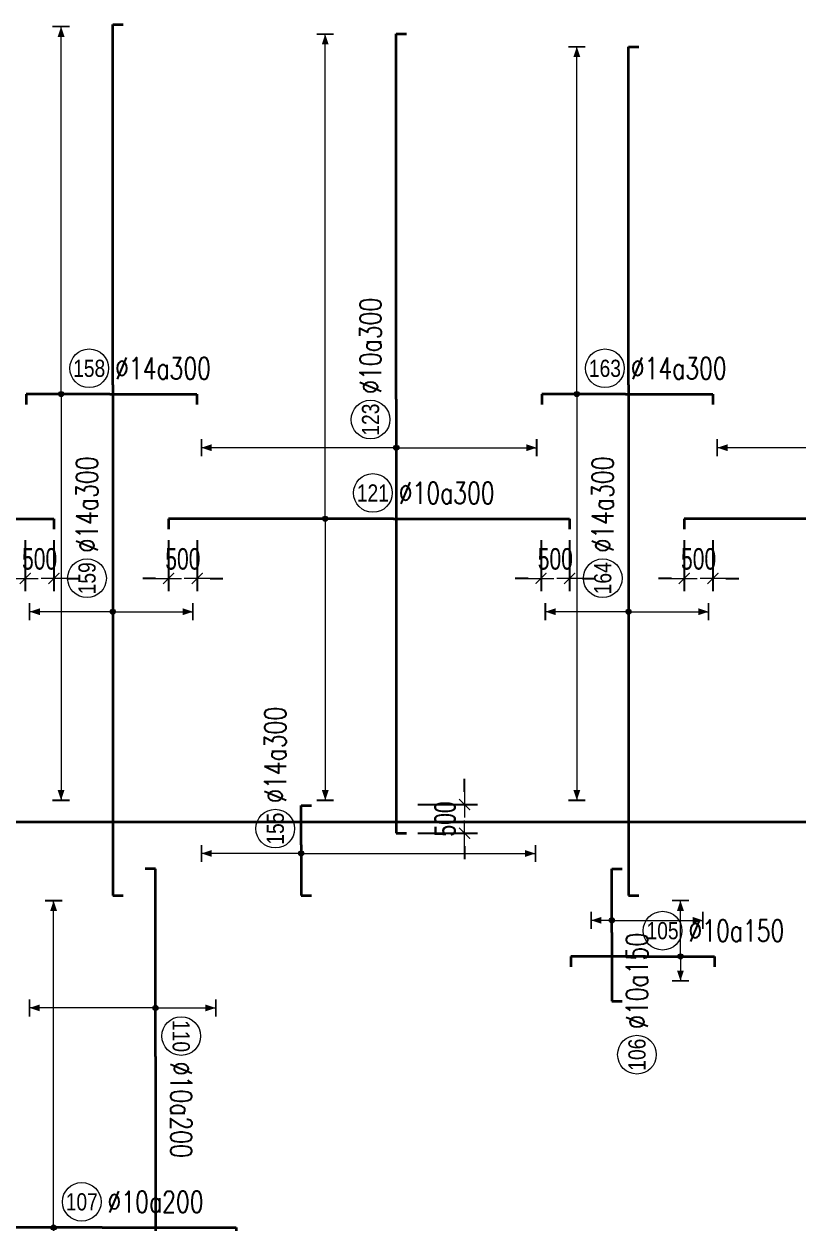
# Model space of a CAD drawing. Header units: millimetres. Extents: x -179076 to 493302, y -18667 to 80932.
# Drawn here: x 188328 to 201836, y 58000 to 78919 of the extents above; entities that cross this region are included whole.
import ezdxf
from ezdxf.enums import TextEntityAlignment as Align

# ---------------------------------------------------------------- set-up
doc = ezdxf.new("R2010")
doc.units = ezdxf.units.MM
doc.layers.get('0').update_dxf_attribs({"lineweight": 20})
doc.layers.get('Defpoints').update_dxf_attribs({"color": 151, "lineweight": 9})
for name, color, linetype, lineweight in [('NDC_S_DIM', 1, 'Continuous', 15), ('NDC_S_REBAR', 4, 'Continuous', 35), ('NDC_S_VN TEXT', 7, 'Continuous', 20)]:
    doc.layers.add(name, color=color, linetype=linetype, lineweight=lineweight)
doc.styles.add('ARIAL', font='arial.ttf', dxfattribs={"width": 0.8})
doc.styles.add('NDC_DIM', font='', dxfattribs={"width": 0.75})
doc.styles.add('NDC_EN TXT', font='romans.shx', dxfattribs={"width": 0.8})
doc.styles.get('NDC_DIM').set_extended_font_data('Dotum')
doc.dimstyles.new('NDC_dim_150', dxfattribs={"dimscale": 150, "dimtxt": 2.5, "dimasz": 1.5, "dimexe": 1.5, "dimexo": 2.5, "dimgap": 1, "dimtad": 1, "dimdec": 0, "dimzin": 0, "dimdsep": 46, "dimtxsty": 'NDC_DIM', "dimblk": 'DIMMARK', "dimcen": 0.09, "dimdle": 1.2, "dimclrd": 1, "dimclre": 1, "dimclrt": 3, "dimadec": 0, "dimazin": 0, "dimtfac": 1, "dimtdec": 0, "dimtix": 1, "dimtofl": 0, "dimtmove": 0, "dimatfit": 3, "dimfxl": 8, "dimfxlon": 1, "dimtolj": 1, "dimtzin": 0, "dimarcsym": 0})

# ---------------------------------------------------------------- blocks, each defined once
blk = doc.blocks.new('DIMMARK')
at = {"layer": 'NDC_S_DIM', "color": 1}
blk.add_line((-1.5, 0), (1, 0), dxfattribs=at)
at = {"layer": 'NDC_S_DIM', "color": 2, "const_width": 0.1}
blk.add_lwpolyline([(-0.424, -0.424), (0.424, 0.424)], dxfattribs=at)
blk = doc.blocks.new('*D559')
at = {"layer": 'Defpoints', "color": 0, "transparency": 16777216}
for p in [(188351, 70286), (188851, 70286), (188851, 69246)]:
    blk.add_point(p, dxfattribs=at)
at = {"layer": 'NDC_S_DIM', "color": 1, "lineweight": -2, "transparency": 16777216}
for p, q in [((188351, 69911), (188351, 69021)), ((188851, 69911), (188851, 69021)), ((188126, 69246), (187901, 69246)), ((189076, 69246), (189301, 69246))]:
    blk.add_line(p, q, dxfattribs=at)
at = {"layer": 'NDC_S_DIM', "color": 1, "lineweight": -2, "transparency": 16777216, "xscale": 225, "yscale": 225, "zscale": 225}
blk.add_blockref('DIMMARK', (188351, 69246), dxfattribs=at)
at = {"layer": 'NDC_S_DIM', "color": 1, "lineweight": -2, "transparency": 16777216, "xscale": 225, "yscale": 225, "zscale": 225, "rotation": 180}
blk.add_blockref('DIMMARK', (188851, 69246), dxfattribs=at)
at = {"layer": 'NDC_S_DIM', "color": 3, "transparency": 16777216, "insert": (188601, 69584), "char_height": 375, "attachment_point": 5, "style": 'NDC_DIM'}
blk.add_mtext('\\A1;500', dxfattribs=at)
blk = doc.blocks.new('*D560')
at = {"layer": 'Defpoints', "color": 0, "transparency": 16777216}
for p in [(190851, 70286), (191351, 70286), (190851, 69246)]:
    blk.add_point(p, dxfattribs=at)
at = {"layer": 'NDC_S_DIM', "color": 1, "lineweight": -2, "transparency": 16777216}
for p, q in [((190851, 69911), (190851, 69021)), ((191351, 69911), (191351, 69021)), ((190626, 69246), (190401, 69246)), ((191576, 69246), (191801, 69246))]:
    blk.add_line(p, q, dxfattribs=at)
at = {"layer": 'NDC_S_DIM', "color": 1, "lineweight": -2, "transparency": 16777216, "xscale": 225, "yscale": 225, "zscale": 225}
blk.add_blockref('DIMMARK', (190851, 69246), dxfattribs=at)
at = {"layer": 'NDC_S_DIM', "color": 1, "lineweight": -2, "transparency": 16777216, "xscale": 225, "yscale": 225, "zscale": 225, "rotation": 180}
blk.add_blockref('DIMMARK', (191351, 69246), dxfattribs=at)
at = {"layer": 'NDC_S_DIM', "color": 3, "transparency": 16777216, "insert": (191101, 69584), "char_height": 375, "attachment_point": 5, "style": 'NDC_DIM'}
blk.add_mtext('\\A1;500', dxfattribs=at)
blk = doc.blocks.new('*D561')
at = {"layer": 'Defpoints', "color": 0, "transparency": 16777216}
for p in [(197351, 70286), (197851, 70286), (197351, 69246)]:
    blk.add_point(p, dxfattribs=at)
at = {"layer": 'NDC_S_DIM', "color": 1, "lineweight": -2, "transparency": 16777216}
for p, q in [((197351, 69911), (197351, 69021)), ((197851, 69911), (197851, 69021)), ((197126, 69246), (196901, 69246)), ((198076, 69246), (198301, 69246))]:
    blk.add_line(p, q, dxfattribs=at)
at = {"layer": 'NDC_S_DIM', "color": 1, "lineweight": -2, "transparency": 16777216, "xscale": 225, "yscale": 225, "zscale": 225}
blk.add_blockref('DIMMARK', (197351, 69246), dxfattribs=at)
at = {"layer": 'NDC_S_DIM', "color": 1, "lineweight": -2, "transparency": 16777216, "xscale": 225, "yscale": 225, "zscale": 225, "rotation": 180}
blk.add_blockref('DIMMARK', (197851, 69246), dxfattribs=at)
at = {"layer": 'NDC_S_DIM', "color": 3, "transparency": 16777216, "insert": (197601, 69584), "char_height": 375, "attachment_point": 5, "style": 'NDC_DIM'}
blk.add_mtext('\\A1;500', dxfattribs=at)
blk = doc.blocks.new('*D562')
at = {"layer": 'Defpoints', "color": 0, "transparency": 16777216}
for p in [(199851, 70286), (200351, 70286), (200351, 69246)]:
    blk.add_point(p, dxfattribs=at)
at = {"layer": 'NDC_S_DIM', "color": 1, "lineweight": -2, "transparency": 16777216}
for p, q in [((199851, 69911), (199851, 69021)), ((200351, 69911), (200351, 69021)), ((199626, 69246), (199401, 69246)), ((200576, 69246), (200801, 69246))]:
    blk.add_line(p, q, dxfattribs=at)
at = {"layer": 'NDC_S_DIM', "color": 1, "lineweight": -2, "transparency": 16777216, "xscale": 225, "yscale": 225, "zscale": 225}
blk.add_blockref('DIMMARK', (199851, 69246), dxfattribs=at)
at = {"layer": 'NDC_S_DIM', "color": 1, "lineweight": -2, "transparency": 16777216, "xscale": 225, "yscale": 225, "zscale": 225, "rotation": 180}
blk.add_blockref('DIMMARK', (200351, 69246), dxfattribs=at)
at = {"layer": 'NDC_S_DIM', "color": 3, "transparency": 16777216, "insert": (200101, 69584), "char_height": 375, "attachment_point": 5, "style": 'NDC_DIM'}
blk.add_mtext('\\A1;500', dxfattribs=at)
blk = doc.blocks.new('*D577')
at = {"layer": 'Defpoints', "color": 0, "transparency": 16777216}
for p in [(194826, 65299), (196017, 65299), (194826, 64799)]:
    blk.add_point(p, dxfattribs=at)
at = {"layer": 'NDC_S_DIM', "color": 1, "lineweight": -2, "transparency": 16777216}
for p, q in [((196017, 65524), (196017, 65749)), ((195201, 65299), (196242, 65299)), ((195201, 64799), (196242, 64799)), ((196017, 64574), (196017, 64349))]:
    blk.add_line(p, q, dxfattribs=at)
at = {"layer": 'NDC_S_DIM', "color": 1, "lineweight": -2, "transparency": 16777216, "xscale": 225, "yscale": 225, "zscale": 225}
for p, rotation in [((196017, 65299), 270), ((196017, 64799), 90)]:
    blk.add_blockref('DIMMARK', p, dxfattribs=dict(at, rotation=rotation))
at = {"layer": 'NDC_S_DIM', "color": 3, "transparency": 16777216, "insert": (195679, 65049), "char_height": 375, "attachment_point": 5, "rotation": 90, "style": 'NDC_DIM'}
blk.add_mtext('\\A1;500', dxfattribs=at)
blk = doc.blocks.new('*U493')
at = {"layer": 'NDC_S_REBAR'}
blk.add_line((0, 0), (281, 0), dxfattribs=at)
at = {"layer": 'NDC_S_VN TEXT', "color": 3, "style": 'NDC_EN TXT', "width": 0.75}
blk.add_attdef('DKT', (38.24, 1.75), '', height=2.5, dxfattribs=at)
at = {"layer": 'NDC_S_VN TEXT', "style": 'ARIAL', "width": 0.8}
blk.add_attdef('KHT', text='', height=2, dxfattribs=at).set_placement((35.24, 3), align=Align.MIDDLE_CENTER)
blk = doc.blocks.new('*U478')
h = blk.add_hatch(color=6)
edge = h.paths.add_edge_path()
edge.add_arc((-7.93, 0), 0.3, 0, 360)
at = {"layer": 'NDC_S_DIM', "color": 8}
for q in [(-7.93, 57.45), (-7.93, -32.75)]:
    blk.add_line((-7.93, 0), q, dxfattribs=at)
for points in [[(-8.93, 57.45, 0.2, 0.2, 0), (-6.93, 57.45, 0, 0, 0)], [(-8.93, -32.75, 0.2, 0.2, 0), (-6.93, -32.75, 0, 0, 0)]]:
    blk.add_lwpolyline(points, format="xyseb", dxfattribs=at)
at = {"layer": 'NDC_S_DIM'}
blk.add_circle((-2.39, 3), 2.25, dxfattribs=at)
at = {"layer": 'NDC_S_DIM', "color": 6}
blk.add_circle((-7.93, 0), 0.3, dxfattribs=at)
at = {"layer": 'NDC_S_DIM', "color": 8}
for points in [[(-8.33, 56.25), (-7.93, 57.45), (-7.53, 56.25)], [(-8.33, -31.55), (-7.93, -32.75), (-7.53, -31.55)]]:
    blk.add_solid(points, dxfattribs=at)
at = {"layer": 'NDC_S_REBAR'}
for p, q in [((0, 0), (-26.16, 0)), ((-26.16, 0), (-26.16, -1.2)), ((0, 0), (20.5, 0)), ((20.5, 0), (20.5, -1.2)), ((-26.16, -1.2), (-26.16, -1.2)), ((20.5, -1.2), (20.5, -1.2))]:
    blk.add_line(p, q, dxfattribs=at)
at = {"layer": 'NDC_S_VN TEXT', "color": 3, "style": 'NDC_EN TXT', "width": 0.75}
blk.add_attdef('DKT', (0.61, 1.75), '', height=2.5, dxfattribs=at)
at = {"layer": 'NDC_S_VN TEXT', "style": 'ARIAL', "width": 0.8}
blk.add_attdef('KHT', text='', height=2, dxfattribs=at).set_placement((-2.39, 3), align=Align.MIDDLE_CENTER)
blk = doc.blocks.new('*U479')
h = blk.add_hatch(color=6)
edge = h.paths.add_edge_path()
edge.add_arc((-7.93, 0), 0.3, 0, 360)
at = {"layer": 'NDC_S_DIM', "color": 8}
for q in [(-7.93, 56.37), (-7.93, -32.75)]:
    blk.add_line((-7.93, 0), q, dxfattribs=at)
for points in [[(-8.93, 56.37, 0.2, 0.2, 0), (-6.93, 56.37, 0, 0, 0)], [(-8.93, -32.75, 0.2, 0.2, 0), (-6.93, -32.75, 0, 0, 0)]]:
    blk.add_lwpolyline(points, format="xyseb", dxfattribs=at)
at = {"layer": 'NDC_S_DIM'}
blk.add_circle((-2.39, 3), 2.25, dxfattribs=at)
at = {"layer": 'NDC_S_DIM', "color": 6}
blk.add_circle((-7.93, 0), 0.3, dxfattribs=at)
at = {"layer": 'NDC_S_DIM', "color": 8}
for points in [[(-8.33, 55.17), (-7.93, 56.37), (-7.53, 55.17)], [(-8.33, -31.55), (-7.93, -32.75), (-7.53, -31.55)]]:
    blk.add_solid(points, dxfattribs=at)
at = {"layer": 'NDC_S_REBAR'}
for p, q in [((0, 0), (-26.16, 0)), ((-26.16, 0), (-26.16, -1.2)), ((0, 0), (20.5, 0)), ((20.5, 0), (20.5, -1.2)), ((-26.16, -1.2), (-26.16, -1.2)), ((20.5, -1.2), (20.5, -1.2))]:
    blk.add_line(p, q, dxfattribs=at)
at = {"layer": 'NDC_S_VN TEXT', "color": 3, "style": 'NDC_EN TXT', "width": 0.75}
blk.add_attdef('DKT', (0.61, 1.75), '', height=2.5, dxfattribs=at)
at = {"layer": 'NDC_S_VN TEXT', "style": 'ARIAL', "width": 0.8}
blk.add_attdef('KHT', text='', height=2, dxfattribs=at).set_placement((-2.39, 3), align=Align.MIDDLE_CENTER)
blk = doc.blocks.new('*U480')
h = blk.add_hatch(color=6)
edge = h.paths.add_edge_path()
edge.add_arc((-3.55, 0), 0.3, 0, 360)
at = {"layer": 'NDC_S_DIM', "color": 8}
for q in [(-3.55, 52.31), (-3.55, -32.75)]:
    blk.add_line((-3.55, 0), q, dxfattribs=at)
for points in [[(-4.55, 52.31, 0.2, 0.2, 0), (-2.55, 52.31, 0, 0, 0)], [(-4.55, -32.75, 0.2, 0.2, 0), (-2.55, -32.75, 0, 0, 0)]]:
    blk.add_lwpolyline(points, format="xyseb", dxfattribs=at)
at = {"layer": 'NDC_S_DIM'}
blk.add_circle((0.04, 3), 2.25, dxfattribs=at)
at = {"layer": 'NDC_S_DIM', "color": 6}
blk.add_circle((-3.55, 0), 0.3, dxfattribs=at)
at = {"layer": 'NDC_S_DIM', "color": 8}
for points in [[(-3.95, 51.11), (-3.55, 52.31), (-3.15, 51.11)], [(-3.95, -31.55), (-3.55, -32.75), (-3.15, -31.55)]]:
    blk.add_solid(points, dxfattribs=at)
at = {"layer": 'NDC_S_REBAR'}
for p, q in [((0, 0), (-26.16, 0)), ((-26.16, 0), (-26.16, -1.2)), ((0, 0), (68.57, 0)), ((68.57, 0), (68.57, -1.2)), ((-26.16, -1.2), (-26.16, -1.2)), ((68.57, -1.2), (68.57, -1.2))]:
    blk.add_line(p, q, dxfattribs=at)
at = {"layer": 'NDC_S_VN TEXT', "color": 3, "style": 'NDC_EN TXT', "width": 0.75}
blk.add_attdef('DKT', (3.04, 1.75), '', height=2.5, dxfattribs=at)
at = {"layer": 'NDC_S_VN TEXT', "style": 'ARIAL', "width": 0.8}
blk.add_attdef('KHT', text='', height=2, dxfattribs=at).set_placement((0.04, 3), align=Align.MIDDLE_CENTER)
blk = doc.blocks.new('*U499')
h = blk.add_hatch(color=6)
edge = h.paths.add_edge_path()
edge.add_arc((-5.66, 0), 0.3, 0, 360)
at = {"layer": 'NDC_S_DIM', "color": 8}
for q in [(-5.66, 42.75), (-5.66, -47.25)]:
    blk.add_line((-5.66, 0), q, dxfattribs=at)
for points in [[(-6.66, 42.75, 0.2, 0.2, 0), (-4.66, 42.75, 0, 0, 0)], [(-6.66, -47.25, 0.2, 0.2, 0), (-4.66, -47.25, 0, 0, 0)]]:
    blk.add_lwpolyline(points, format="xyseb", dxfattribs=at)
at = {"layer": 'NDC_S_DIM'}
blk.add_circle((-2.39, 3), 2.25, dxfattribs=at)
at = {"layer": 'NDC_S_DIM', "color": 6}
blk.add_circle((-5.66, 0), 0.3, dxfattribs=at)
at = {"layer": 'NDC_S_DIM', "color": 8}
for points in [[(-6.06, 41.55), (-5.66, 42.75), (-5.26, 41.55)], [(-6.06, -46.05), (-5.66, -47.25), (-5.26, -46.05)]]:
    blk.add_solid(points, dxfattribs=at)
at = {"layer": 'NDC_S_REBAR'}
for p, q in [((0, 0), (-9.73, 0)), ((-9.73, 0), (-9.73, -1.2)), ((0, 0), (10.15, 0)), ((10.15, 0), (10.15, -1.2)), ((-9.73, -1.2), (-9.73, -1.2)), ((10.15, -1.2), (10.15, -1.2))]:
    blk.add_line(p, q, dxfattribs=at)
at = {"layer": 'NDC_S_VN TEXT', "color": 3, "style": 'NDC_EN TXT', "width": 0.75}
blk.add_attdef('DKT', (0.61, 1.75), '', height=2.5, dxfattribs=at)
at = {"layer": 'NDC_S_VN TEXT', "style": 'ARIAL', "width": 0.8}
blk.add_attdef('KHT', text='', height=2, dxfattribs=at).set_placement((-2.39, 3), align=Align.MIDDLE_CENTER)
blk = doc.blocks.new('*U500')
h = blk.add_hatch(color=6)
edge = h.paths.add_edge_path()
edge.add_arc((-5.66, 0), 0.3, 0, 360)
at = {"layer": 'NDC_S_DIM', "color": 8}
for q in [(-5.66, 40.4), (-5.66, -47.25)]:
    blk.add_line((-5.66, 0), q, dxfattribs=at)
for points in [[(-6.66, 40.4, 0.2, 0.2, 0), (-4.66, 40.4, 0, 0, 0)], [(-6.66, -47.25, 0.2, 0.2, 0), (-4.66, -47.25, 0, 0, 0)]]:
    blk.add_lwpolyline(points, format="xyseb", dxfattribs=at)
at = {"layer": 'NDC_S_DIM'}
blk.add_circle((-2.39, 3), 2.25, dxfattribs=at)
at = {"layer": 'NDC_S_DIM', "color": 6}
blk.add_circle((-5.66, 0), 0.3, dxfattribs=at)
at = {"layer": 'NDC_S_DIM', "color": 8}
for points in [[(-6.06, 39.2), (-5.66, 40.4), (-5.26, 39.2)], [(-6.06, -46.05), (-5.66, -47.25), (-5.26, -46.05)]]:
    blk.add_solid(points, dxfattribs=at)
at = {"layer": 'NDC_S_REBAR'}
for p, q in [((0, 0), (-9.73, 0)), ((-9.73, 0), (-9.73, -1.2)), ((0, 0), (10.15, 0)), ((10.15, 0), (10.15, -1.2)), ((-9.73, -1.2), (-9.73, -1.2)), ((10.15, -1.2), (10.15, -1.2))]:
    blk.add_line(p, q, dxfattribs=at)
at = {"layer": 'NDC_S_VN TEXT', "color": 3, "style": 'NDC_EN TXT', "width": 0.75}
blk.add_attdef('DKT', (0.61, 1.75), '', height=2.5, dxfattribs=at)
at = {"layer": 'NDC_S_VN TEXT', "style": 'ARIAL', "width": 0.8}
blk.add_attdef('KHT', text='', height=2, dxfattribs=at).set_placement((-2.39, 3), align=Align.MIDDLE_CENTER)
blk = doc.blocks.new('*U523')
h = blk.add_hatch(color=6)
edge = h.paths.add_edge_path()
edge.add_arc((-5.66, 0), 0.3, 0, 360)
at = {"layer": 'NDC_S_DIM', "color": 8}
for q in [(-5.66, 22.67), (-5.66, -16.33)]:
    blk.add_line((-5.66, 0), q, dxfattribs=at)
for points in [[(-6.66, 22.67, 0.2, 0.2, 0), (-4.66, 22.67, 0, 0, 0)], [(-6.66, -16.33, 0.2, 0.2, 0), (-4.66, -16.33, 0, 0, 0)]]:
    blk.add_lwpolyline(points, format="xyseb", dxfattribs=at)
at = {"layer": 'NDC_S_DIM'}
blk.add_circle((-2.39, 3), 2.25, dxfattribs=at)
at = {"layer": 'NDC_S_DIM', "color": 6}
blk.add_circle((-5.66, 0), 0.3, dxfattribs=at)
at = {"layer": 'NDC_S_DIM', "color": 8}
for points in [[(-6.06, 21.47), (-5.66, 22.67), (-5.26, 21.47)], [(-6.06, -15.13), (-5.66, -16.33), (-5.26, -15.13)]]:
    blk.add_solid(points, dxfattribs=at)
at = {"layer": 'NDC_S_REBAR'}
for p, q in [((0, 0), (-50.5, 0)), ((-50.5, 0), (-50.5, -1.2)), ((0, 0), (42.46, 0)), ((42.46, 0), (42.46, -1.2)), ((-50.5, -1.2), (-50.5, -1.2)), ((42.46, -1.2), (42.46, -1.2))]:
    blk.add_line(p, q, dxfattribs=at)
at = {"layer": 'NDC_S_VN TEXT', "color": 3, "style": 'NDC_EN TXT', "width": 0.75}
blk.add_attdef('DKT', (0.61, 1.75), '', height=2.5, dxfattribs=at)
at = {"layer": 'NDC_S_VN TEXT', "style": 'ARIAL', "width": 0.8}
blk.add_attdef('KHT', text='', height=2, dxfattribs=at).set_placement((-2.39, 3), align=Align.MIDDLE_CENTER)
blk = doc.blocks.new('*U524')
h = blk.add_hatch(color=6)
edge = h.paths.add_edge_path()
edge.add_arc((-5.66, 0), 0.3, 0, 360)
at = {"layer": 'NDC_S_DIM', "color": 8}
for q in [(-5.66, 42.1), (-5.66, -47.52)]:
    blk.add_line((-5.66, 0), q, dxfattribs=at)
for points in [[(-6.66, 42.1, 0.2, 0.2, 0), (-4.66, 42.1, 0, 0, 0)], [(-6.66, -47.52, 0.2, 0.2, 0), (-4.66, -47.52, 0, 0, 0)]]:
    blk.add_lwpolyline(points, format="xyseb", dxfattribs=at)
at = {"layer": 'NDC_S_DIM'}
blk.add_circle((-2.39, 3), 2.25, dxfattribs=at)
at = {"layer": 'NDC_S_DIM', "color": 6}
blk.add_circle((-5.66, 0), 0.3, dxfattribs=at)
at = {"layer": 'NDC_S_DIM', "color": 8}
for points in [[(-6.06, 40.9), (-5.66, 42.1), (-5.26, 40.9)], [(-6.06, -46.32), (-5.66, -47.52), (-5.26, -46.32)]]:
    blk.add_solid(points, dxfattribs=at)
at = {"layer": 'NDC_S_REBAR'}
for p, q in [((0, 0), (-50.5, 0)), ((-50.5, 0), (-50.5, -1.2)), ((0, 0), (36.54, 0)), ((36.54, 0), (36.54, -1.2)), ((-50.5, -1.2), (-50.5, -1.2)), ((36.54, -1.2), (36.54, -1.2))]:
    blk.add_line(p, q, dxfattribs=at)
at = {"layer": 'NDC_S_VN TEXT', "color": 3, "style": 'NDC_EN TXT', "width": 0.75}
blk.add_attdef('DKT', (0.61, 1.75), '', height=2.5, dxfattribs=at)
at = {"layer": 'NDC_S_VN TEXT', "style": 'ARIAL', "width": 0.8}
blk.add_attdef('KHT', text='', height=2, dxfattribs=at).set_placement((-2.39, 3), align=Align.MIDDLE_CENTER)
blk = doc.blocks.new('*U549')
h = blk.add_hatch(color=6)
edge = h.paths.add_edge_path()
edge.add_arc((-26.39, 0), 0.3, 0, 360)
at = {"layer": 'NDC_S_DIM', "color": 8}
for q in [(-26.39, 9.68), (-26.39, -9.32)]:
    blk.add_line((-26.39, 0), q, dxfattribs=at)
for points in [[(-27.39, 9.68, 0.2, 0.2, 0), (-25.39, 9.68, 0, 0, 0)], [(-27.39, -9.32, 0.2, 0.2, 0), (-25.39, -9.32, 0, 0, 0)]]:
    blk.add_lwpolyline(points, format="xyseb", dxfattribs=at)
at = {"layer": 'NDC_S_DIM'}
blk.add_circle((-22.5, 3), 2.25, dxfattribs=at)
at = {"layer": 'NDC_S_DIM', "color": 6}
blk.add_circle((-26.39, 0), 0.3, dxfattribs=at)
at = {"layer": 'NDC_S_DIM', "color": 8}
for points in [[(-26.79, 8.48), (-26.39, 9.68), (-25.99, 8.48)], [(-26.79, -8.12), (-26.39, -9.32), (-25.99, -8.12)]]:
    blk.add_solid(points, dxfattribs=at)
at = {"layer": 'NDC_S_REBAR'}
for p, q in [((0, 0), (-59.39, 0)), ((-59.39, 0), (-59.39, -1.2)), ((0, 0), (41.92, 0)), ((41.92, 0), (41.92, -1.2)), ((-59.39, -1.2), (-59.39, -1.2)), ((41.92, -1.2), (41.92, -1.2))]:
    blk.add_line(p, q, dxfattribs=at)
at = {"layer": 'NDC_S_VN TEXT', "color": 3, "style": 'NDC_EN TXT', "width": 0.75}
blk.add_attdef('DKT', (-19.5, 1.75), '', height=2.5, dxfattribs=at)
at = {"layer": 'NDC_S_VN TEXT', "style": 'ARIAL', "width": 0.8}
blk.add_attdef('KHT', text='', height=2, dxfattribs=at).set_placement((-22.5, 3), align=Align.MIDDLE_CENTER)
blk = doc.blocks.new('*U550')
h = blk.add_hatch(color=6)
edge = h.paths.add_edge_path()
edge.add_arc((-26.39, 0), 0.3, 0, 360)
at = {"layer": 'NDC_S_DIM', "color": 8}
for q in [(-26.39, 9.68), (-26.39, -9.32)]:
    blk.add_line((-26.39, 0), q, dxfattribs=at)
for points in [[(-27.39, 9.68, 0.2, 0.2, 0), (-25.39, 9.68, 0, 0, 0)], [(-27.39, -9.32, 0.2, 0.2, 0), (-25.39, -9.32, 0, 0, 0)]]:
    blk.add_lwpolyline(points, format="xyseb", dxfattribs=at)
at = {"layer": 'NDC_S_DIM'}
blk.add_circle((-22.5, 3), 2.25, dxfattribs=at)
at = {"layer": 'NDC_S_DIM', "color": 6}
blk.add_circle((-26.39, 0), 0.3, dxfattribs=at)
at = {"layer": 'NDC_S_DIM', "color": 8}
for points in [[(-26.79, 8.48), (-26.39, 9.68), (-25.99, 8.48)], [(-26.79, -8.12), (-26.39, -9.32), (-25.99, -8.12)]]:
    blk.add_solid(points, dxfattribs=at)
at = {"layer": 'NDC_S_REBAR'}
for p, q in [((0, 0), (-59.39, 0)), ((-59.39, 0), (-59.39, -1.2)), ((0, 0), (39.3, 0)), ((39.3, 0), (39.3, -1.2)), ((-59.39, -1.2), (-59.39, -1.2)), ((39.3, -1.2), (39.3, -1.2))]:
    blk.add_line(p, q, dxfattribs=at)
at = {"layer": 'NDC_S_VN TEXT', "color": 3, "style": 'NDC_EN TXT', "width": 0.75}
blk.add_attdef('DKT', (-19.5, 1.75), '', height=2.5, dxfattribs=at)
at = {"layer": 'NDC_S_VN TEXT', "style": 'ARIAL', "width": 0.8}
blk.add_attdef('KHT', text='', height=2, dxfattribs=at).set_placement((-22.5, 3), align=Align.MIDDLE_CENTER)
blk = doc.blocks.new('*U542')
h = blk.add_hatch(color=6)
edge = h.paths.add_edge_path()
edge.add_arc((-1.02, 0), 0.3, 0, 360)
at = {"layer": 'NDC_S_DIM', "color": 8}
for q in [(-1.02, 11.58), (-1.02, -27.27)]:
    blk.add_line((-1.02, 0), q, dxfattribs=at)
for points in [[(-2.02, 11.58, 0.2, 0.2, 0), (-0.02, 11.58, 0, 0, 0)], [(-2.02, -27.27, 0.2, 0.2, 0), (-0.02, -27.27, 0, 0, 0)]]:
    blk.add_lwpolyline(points, format="xyseb", dxfattribs=at)
at = {"layer": 'NDC_S_DIM'}
blk.add_circle((1.87, 3), 2.25, dxfattribs=at)
at = {"layer": 'NDC_S_DIM', "color": 6}
blk.add_circle((-1.02, 0), 0.3, dxfattribs=at)
at = {"layer": 'NDC_S_DIM', "color": 8}
for points in [[(-1.42, 10.38), (-1.02, 11.58), (-0.62, 10.38)], [(-1.42, -26.07), (-1.02, -27.27), (-0.62, -26.07)]]:
    blk.add_solid(points, dxfattribs=at)
at = {"layer": 'NDC_S_REBAR'}
for p, q in [((0, 0), (-5.9, 0)), ((-5.9, 0), (-5.9, -1.2)), ((0, 0), (4.56, 0)), ((4.56, 0), (4.56, -1.2)), ((-5.9, -1.2), (-5.9, -1.2)), ((4.56, -1.2), (4.56, -1.2))]:
    blk.add_line(p, q, dxfattribs=at)
at = {"layer": 'NDC_S_VN TEXT', "color": 3, "style": 'NDC_EN TXT', "width": 0.75}
blk.add_attdef('DKT', (4.87, 1.75), '', height=2.5, dxfattribs=at)
at = {"layer": 'NDC_S_VN TEXT', "style": 'ARIAL', "width": 0.8}
blk.add_attdef('KHT', text='', height=2, dxfattribs=at).set_placement((1.87, 3), align=Align.MIDDLE_CENTER)
blk = doc.blocks.new('*U512')
h = blk.add_hatch(color=6)
edge = h.paths.add_edge_path()
edge.add_arc((-5.66, 0), 0.3, 0, 360)
at = {"layer": 'NDC_S_DIM', "color": 8}
for q in [(-5.66, 38.03), (-5.66, -36.97)]:
    blk.add_line((-5.66, 0), q, dxfattribs=at)
for points in [[(-6.66, 38.03, 0.2, 0.2, 0), (-4.66, 38.03, 0, 0, 0)], [(-6.66, -36.97, 0.2, 0.2, 0), (-4.66, -36.97, 0, 0, 0)]]:
    blk.add_lwpolyline(points, format="xyseb", dxfattribs=at)
at = {"layer": 'NDC_S_DIM'}
blk.add_circle((-2.39, 3), 2.25, dxfattribs=at)
at = {"layer": 'NDC_S_DIM', "color": 6}
blk.add_circle((-5.66, 0), 0.3, dxfattribs=at)
at = {"layer": 'NDC_S_DIM', "color": 8}
for points in [[(-6.06, 36.83), (-5.66, 38.03), (-5.26, 36.83)], [(-6.06, -35.77), (-5.66, -36.97), (-5.26, -35.77)]]:
    blk.add_solid(points, dxfattribs=at)
at = {"layer": 'NDC_S_REBAR'}
for p, q in [((0, 0), (-10.83, 0)), ((-10.83, 0), (-10.83, -1.2)), ((0, 0), (15.57, 0)), ((15.57, 0), (15.57, -1.2)), ((-10.83, -1.2), (-10.83, -1.2)), ((15.57, -1.2), (15.57, -1.2))]:
    blk.add_line(p, q, dxfattribs=at)
at = {"layer": 'NDC_S_VN TEXT', "color": 3, "style": 'NDC_EN TXT', "width": 0.75}
blk.add_attdef('DKT', (0.61, 1.75), '', height=2.5, dxfattribs=at)
at = {"layer": 'NDC_S_VN TEXT', "style": 'ARIAL', "width": 0.8}
blk.add_attdef('KHT', text='', height=2, dxfattribs=at).set_placement((-2.39, 3), align=Align.MIDDLE_CENTER)
blk = doc.blocks.new('*U514')
h = blk.add_hatch(color=6)
edge = h.paths.add_edge_path()
edge.add_arc((-5.66, 0), 0.3, 0, 360)
at = {"layer": 'NDC_S_DIM', "color": 8}
for q in [(-5.66, 7.02), (-5.66, -14.65)]:
    blk.add_line((-5.66, 0), q, dxfattribs=at)
for points in [[(-6.66, 7.02, 0.2, 0.2, 0), (-4.66, 7.02, 0, 0, 0)], [(-6.66, -14.65, 0.2, 0.2, 0), (-4.66, -14.65, 0, 0, 0)]]:
    blk.add_lwpolyline(points, format="xyseb", dxfattribs=at)
at = {"layer": 'NDC_S_DIM'}
blk.add_circle((-2.39, 3), 2.25, dxfattribs=at)
at = {"layer": 'NDC_S_DIM', "color": 6}
blk.add_circle((-5.66, 0), 0.3, dxfattribs=at)
at = {"layer": 'NDC_S_DIM', "color": 8}
for points in [[(-6.06, 5.82), (-5.66, 7.02), (-5.26, 5.82)], [(-6.06, -13.45), (-5.66, -14.65), (-5.26, -13.45)]]:
    blk.add_solid(points, dxfattribs=at)
at = {"layer": 'NDC_S_REBAR'}
for p, q in [((0, 0), (-21.84, 0)), ((-21.84, 0), (-21.84, -1.2)), ((0, 0), (60.56, 0)), ((60.56, 0), (60.56, -1.2)), ((-21.84, -1.2), (-21.84, -1.2)), ((60.56, -1.2), (60.56, -1.2))]:
    blk.add_line(p, q, dxfattribs=at)
at = {"layer": 'NDC_S_VN TEXT', "color": 3, "style": 'NDC_EN TXT', "width": 0.75}
blk.add_attdef('DKT', (0.61, 1.75), '', height=2.5, dxfattribs=at)
at = {"layer": 'NDC_S_VN TEXT', "style": 'ARIAL', "width": 0.8}
blk.add_attdef('KHT', text='', height=2, dxfattribs=at).set_placement((-2.39, 3), align=Align.MIDDLE_CENTER)
blk = doc.blocks.new('*U491')
h = blk.add_hatch(color=6)
edge = h.paths.add_edge_path()
edge.add_arc((4.08, 0), 0.3, 0, 360)
at = {"layer": 'NDC_S_DIM', "color": 8}
for q in [(4.08, 6.5), (4.08, -2.84)]:
    blk.add_line((4.08, 0), q, dxfattribs=at)
for points in [[(3.08, 6.5, 0.2, 0.2, 0), (5.08, 6.5, 0, 0, 0)], [(3.08, -2.84, 0.2, 0.2, 0), (5.08, -2.84, 0, 0, 0)]]:
    blk.add_lwpolyline(points, format="xyseb", dxfattribs=at)
at = {"layer": 'NDC_S_DIM'}
blk.add_circle((2, 3), 2.25, dxfattribs=at)
at = {"layer": 'NDC_S_DIM', "color": 6}
blk.add_circle((4.08, 0), 0.3, dxfattribs=at)
at = {"layer": 'NDC_S_DIM', "color": 8}
for points in [[(3.68, 5.3), (4.08, 6.5), (4.48, 5.3)], [(3.68, -1.64), (4.08, -2.84), (4.48, -1.64)]]:
    blk.add_solid(points, dxfattribs=at)
at = {"layer": 'NDC_S_REBAR'}
for p, q in [((0, 0), (-8.68, 0)), ((-8.68, 0), (-8.68, -1.2)), ((0, 0), (8.05, 0)), ((8.05, 0), (8.05, -1.2)), ((-8.68, -1.2), (-8.68, -1.2)), ((8.05, -1.2), (8.05, -1.2))]:
    blk.add_line(p, q, dxfattribs=at)
at = {"layer": 'NDC_S_VN TEXT', "color": 3, "style": 'NDC_EN TXT', "width": 0.75}
blk.add_attdef('DKT', (5, 1.75), '', height=2.5, dxfattribs=at)
at = {"layer": 'NDC_S_VN TEXT', "style": 'ARIAL', "width": 0.8}
blk.add_attdef('KHT', text='', height=2, dxfattribs=at).set_placement((2, 3), align=Align.MIDDLE_CENTER)
blk = doc.blocks.new('*U492')
h = blk.add_hatch(color=6)
edge = h.paths.add_edge_path()
edge.add_arc((1.43, 0), 0.3, 0, 360)
at = {"layer": 'NDC_S_DIM', "color": 8}
for q in [(1.43, 2.42), (1.43, -10.58)]:
    blk.add_line((1.43, 0), q, dxfattribs=at)
for points in [[(0.43, 2.42, 0.2, 0.2, 0), (2.43, 2.42, 0, 0, 0)], [(0.43, -10.58, 0.2, 0.2, 0), (2.43, -10.58, 0, 0, 0)]]:
    blk.add_lwpolyline(points, format="xyseb", dxfattribs=at)
at = {"layer": 'NDC_S_DIM', "color": 6}
blk.add_circle((1.43, 0), 0.3, dxfattribs=at)
at = {"layer": 'NDC_S_DIM'}
blk.add_circle((-14.19, -2.92), 2.25, dxfattribs=at)
at = {"layer": 'NDC_S_DIM', "color": 8}
for points in [[(1.03, 1.22), (1.43, 2.42), (1.83, 1.22)], [(1.03, -9.38), (1.43, -10.58), (1.83, -9.38)]]:
    blk.add_solid(points, dxfattribs=at)
at = {"layer": 'NDC_S_REBAR'}
for p, q in [((0, 0), (-7.97, 0)), ((-7.97, 0), (-7.97, -1.2)), ((0, 0), (7.43, 0)), ((7.43, 0), (7.43, -1.2)), ((-7.97, -1.2), (-7.97, -1.2)), ((7.43, -1.2), (7.43, -1.2))]:
    blk.add_line(p, q, dxfattribs=at)
at = {"layer": 'NDC_S_VN TEXT', "style": 'ARIAL', "width": 0.8}
blk.add_attdef('KHT', text='', height=2, dxfattribs=at).set_placement((-14.19, -2.92), align=Align.MIDDLE_CENTER)
at = {"layer": 'NDC_S_VN TEXT', "color": 3, "style": 'NDC_EN TXT', "width": 0.75}
blk.add_attdef('DKT', (-11.19, -4.17), '', height=2.5, dxfattribs=at)

msp = doc.modelspace()

# ---------------------------------------------------------------- block references
at = {"xscale": 150, "yscale": 150, "zscale": 150}
for name, p, values in [('*U478', (185775.1, 70286.3), {'KHT': '117', 'DKT': '%%C10a300'}), ('*U499', (189824.9, 72461.4), {'KHT': '158', 'DKT': '%%c14a300'}), ('*U479', (194775.1, 70286.3), {'KHT': '121', 'DKT': '%%C10a300'}), ('*U500', (198824.9, 72461.4), {'KHT': '163', 'DKT': '%%c14a300'}), ('*U480', (203775.1, 70286.3), {'KHT': '124', 'DKT': '%%C10a300'}), ('*U512', (189695.2, 57919.7), {'KHT': '107', 'DKT': '%%C10a200'}), ('*U491', (199172.3, 62650.4), {'KHT': '105', 'DKT': '%%C10a150'})]:
    msp.add_blockref(name, p, dxfattribs=at).add_auto_attribs(values)
for name, p, rotation, values in [('*U549', (189878.2, 72623.2), 90, {'KHT': '159', 'DKT': '%%c14a300'}), ('*U523', (194825.8, 72374.9), 90, {'KHT': '123', 'DKT': '%%C10a300'}), ('*U550', (198878.2, 72623.2), 90, {'KHT': '164', 'DKT': '%%c14a300'}), ('*U524', (206740.6, 72374.9), 90, {'KHT': '125', 'DKT': '%%C10a300'}), ('*U542', (193163.5, 64599.9), 90, {'KHT': '155', 'DKT': '%%c14a300'}), ('*U514', (190621.8, 60903.5), 270, {'KHT': '110', 'DKT': '%%C10a200'}), ('*U492', (198587.7, 63065.8), 90, {'KHT': '106', 'DKT': '%%C10a150'})]:
    msp.add_blockref(name, p, dxfattribs=dict(at, rotation=rotation)).add_auto_attribs(values)
msp.add_blockref('*U493', (172350.6, 65000.3), dxfattribs=at)

# ---------------------------------------------------------------- dimensions: what is measured, and where the dimension line sits
at = {"layer": 'NDC_S_DIM'}
for base, p1, p2, picture, middle in [((188850.8, 69246.5), (188350.8, 70286.3), (188850.8, 70286.3), '*D559', (188600.8, 69584)), ((190850.8, 69246.5), (191350.8, 70286.3), (190850.8, 70286.3), '*D560', (191100.8, 69584)), ((197350.8, 69246.5), (197850.8, 70286.3), (197350.8, 70286.3), '*D561', (197600.8, 69584)), ((200350.8, 69246.5), (199850.8, 70286.3), (200350.8, 70286.3), '*D562', (200100.8, 69584))]:
    dim = msp.add_linear_dim(base=base, p1=p1, p2=p2, dimstyle='NDC_dim_150', dxfattribs=at)
    dim.commit()
    dim.dimension.update_dxf_attribs({"geometry": picture, "text_midpoint": middle})
dim = msp.add_linear_dim(base=(196017, 65299.2), p1=(194825.8, 64799.2), p2=(194825.8, 65299.2), angle=90, dimstyle='NDC_dim_150', dxfattribs=at)
dim.commit()
dim.dimension.update_dxf_attribs({"geometry": '*D577', "text_midpoint": (195679.5, 65049.2)})

doc.saveas('drawing.dxf')
